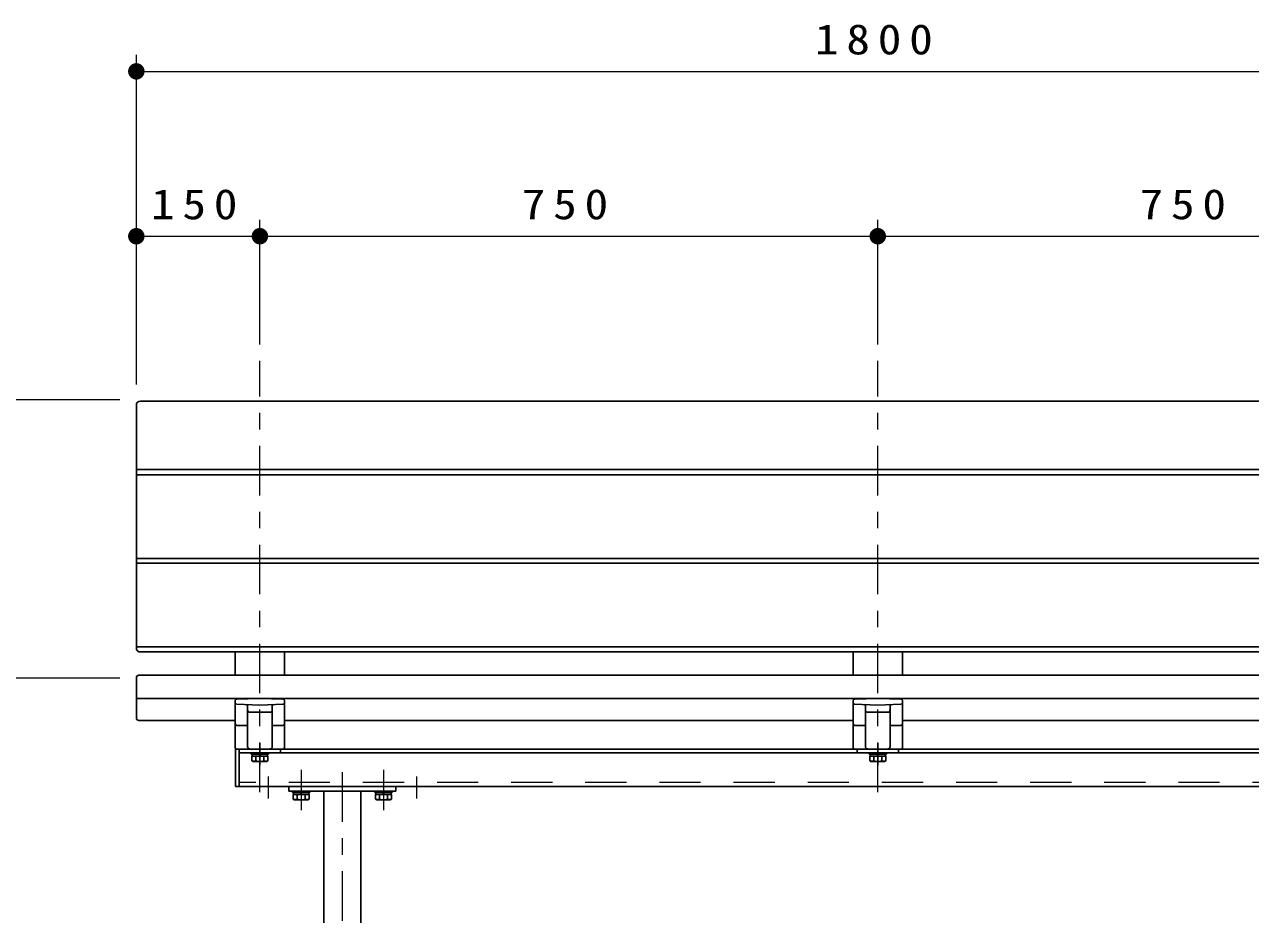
# Model space of a CAD drawing. Units: millimetres on the paper, scale 1:20. Extents: x -385 to 0, y 0 to 267.
# Drawn here: x -310.2 to -235.8, y 122.9 to 176.9 of the extents above; entities that cross this region are included whole.
import ezdxf

# ---------------------------------------------------------------- set-up
doc = ezdxf.new("R2010")
doc.units = ezdxf.units.MM
doc.linetypes.add('USER1', pattern=[4.5, 2.5, -2])
doc.linetypes.add('USER2', pattern=[6, 3, -1, 1, -1])
doc.layers.add('1_20', color=7, linetype='Continuous', lineweight=25)
doc.styles.add('ＭＳ ゴシック', font='')
doc.styles.get('ＭＳ ゴシック').set_extended_font_data('MS Gothic')

# ---------------------------------------------------------------- blocks, each defined once
blk = doc.blocks.new('filled_dot')
at = {"color": 0, "linetype": 'Continuous', "lineweight": -2, "const_width": 1.25}
blk.add_lwpolyline([(-0.625, 0, 1), (0.625, 0, 1)], format="xyb", close=True, dxfattribs=at)

msp = doc.modelspace()

# ---------------------------------------------------------------- linework, layer by layer
at = {"layer": '1_20', "lineweight": 13}
for p, q in [((-303.425, 155.057), (-303.425, 175.057)), ((-303.425, 174.057), (-213.425, 174.057)), ((-295.925, 157.495), (-295.925, 165.057)), ((-258.425, 157.495), (-258.425, 165.057)), ((-303.425, 164.057), (-295.925, 164.057)), ((-295.925, 164.057), (-258.425, 164.057)), ((-258.425, 164.057), (-220.925, 164.057)), ((-304.425, 154.141), (-328.175, 154.141)), ((-304.425, 137.251), (-318.175, 137.251))]:
    msp.add_line(p, q, dxfattribs=at)
at = {"layer": '1_20', "linetype": 'USER2', "lineweight": 13}
for p, q in [((-295.925, 130.341), (-295.925, 156.495)), ((-258.425, 130.341), (-258.425, 156.495))]:
    msp.add_line(p, q, dxfattribs=at)
at = {"layer": '1_20'}
for p, q in [((-213.675, 154.057), (-303.175, 154.057)), ((-303.425, 139.061), (-303.425, 153.807)), ((-303.425, 149.904), (-213.425, 149.904)), ((-303.425, 149.587), (-213.425, 149.587)), ((-303.425, 144.515), (-213.425, 144.515)), ((-303.425, 144.226), (-213.425, 144.226)), ((-213.425, 139.155), (-303.425, 139.155)), ((-213.675, 138.839), (-303.175, 138.839)), ((-297.425, 137.429), (-297.425, 138.839)), ((-294.425, 137.429), (-294.425, 138.839)), ((-259.925, 137.429), (-259.925, 138.839)), ((-256.925, 137.429), (-256.925, 138.839)), ((-303.425, 134.84), (-303.425, 137.279)), ((-303.275, 137.429), (-213.575, 137.429)), ((-303.425, 136.021), (-213.425, 136.021)), ((-297.425, 135.771), (-297.425, 135.878)), ((-297.425, 135.771), (-297.425, 134.49)), ((-295.925, 136.027), (-297.328, 135.978)), ((-295.925, 135.622), (-297.328, 135.671)), ((-296.675, 133.111), (-296.675, 135.576)), ((-295.925, 136.027), (-294.521, 135.978)), ((-295.925, 135.622), (-294.521, 135.671)), ((-295.175, 133.111), (-295.175, 135.576)), ((-294.425, 135.771), (-294.425, 135.878)), ((-294.425, 135.771), (-294.425, 134.49)), ((-259.925, 135.771), (-259.925, 135.878)), ((-259.925, 135.771), (-259.925, 134.49)), ((-258.425, 136.027), (-259.828, 135.978)), ((-258.425, 135.622), (-259.828, 135.671)), ((-259.175, 133.111), (-259.175, 135.576)), ((-258.425, 136.027), (-257.021, 135.978)), ((-258.425, 135.622), (-257.021, 135.671)), ((-257.675, 133.111), (-257.675, 135.576)), ((-256.925, 135.771), (-256.925, 135.878)), ((-256.925, 135.771), (-256.925, 134.49)), ((-303.275, 134.69), (-297.425, 134.69)), ((-296.525, 135.181), (-295.325, 135.181)), ((-294.425, 134.69), (-259.925, 134.69)), ((-259.025, 135.181), (-257.825, 135.181)), ((-256.925, 134.69), (-222.425, 134.69)), ((-297.425, 133.037), (-297.425, 134.49)), ((-297.325, 134.39), (-296.675, 134.39)), ((-295.175, 134.39), (-294.525, 134.39)), ((-294.425, 133.037), (-294.425, 134.49)), ((-259.925, 133.037), (-259.925, 134.49)), ((-259.825, 134.39), (-259.175, 134.39)), ((-257.675, 134.39), (-257.025, 134.39)), ((-256.925, 133.037), (-256.925, 134.49)), ((-294.499, 132.94), (-297.351, 132.94)), ((-295.925, 132.94), (-296.53, 132.961)), ((-296.45, 132.715), (-295.4, 132.715)), ((-296.45, 132.715), (-296.45, 132.64)), ((-296.45, 132.64), (-295.4, 132.64)), ((-296.385, 132.64), (-296.385, 132.515)), ((-295.465, 132.64), (-296.385, 132.64)), ((-295.465, 132.515), (-296.385, 132.515)), ((-295.958, 132.64), (-295.925, 132.515)), ((-295.925, 132.94), (-295.32, 132.961)), ((-295.925, 132.64), (-295.891, 132.515)), ((-295.465, 132.64), (-295.465, 132.515)), ((-295.4, 132.64), (-295.4, 132.715)), ((-256.999, 132.94), (-259.851, 132.94)), ((-258.425, 132.94), (-259.03, 132.961)), ((-258.95, 132.715), (-257.9, 132.715)), ((-258.95, 132.715), (-258.95, 132.64)), ((-258.95, 132.64), (-257.9, 132.64)), ((-258.885, 132.64), (-258.885, 132.515)), ((-257.965, 132.64), (-258.885, 132.64)), ((-257.965, 132.515), (-258.885, 132.515)), ((-258.458, 132.64), (-258.425, 132.515)), ((-258.425, 132.94), (-257.82, 132.961)), ((-258.425, 132.64), (-258.391, 132.515)), ((-257.965, 132.64), (-257.965, 132.515)), ((-257.9, 132.64), (-257.9, 132.715)), ((-293.95, 130.39), (-292.9, 130.39)), ((-293.95, 130.39), (-293.95, 130.315)), ((-293.95, 130.315), (-292.9, 130.315)), ((-293.885, 130.315), (-293.885, 130.19)), ((-292.965, 130.315), (-293.885, 130.315)), ((-293.458, 130.315), (-293.425, 130.19)), ((-293.425, 130.315), (-293.391, 130.19)), ((-292.965, 130.315), (-292.965, 130.19)), ((-292.9, 130.315), (-292.9, 130.39)), ((-288.95, 130.39), (-287.9, 130.39)), ((-288.95, 130.39), (-288.95, 130.315)), ((-288.95, 130.315), (-287.9, 130.315)), ((-288.885, 130.315), (-288.885, 130.19)), ((-287.965, 130.315), (-288.885, 130.315)), ((-288.458, 130.315), (-288.425, 130.19)), ((-288.425, 130.315), (-288.391, 130.19)), ((-287.965, 130.315), (-287.965, 130.19)), ((-287.9, 130.315), (-287.9, 130.39)), ((-292.965, 130.19), (-293.885, 130.19)), ((-287.965, 130.19), (-288.885, 130.19))]:
    msp.add_line(p, q, dxfattribs=at)
at = {"layer": '1_20', "color": 4, "linetype": 'USER2', "lineweight": 13}
for p, q in [((-295.925, 133.315), (-295.925, 131.974)), ((-258.425, 133.315), (-258.425, 131.974)), ((-295.425, 131.29), (-295.425, 129.949)), ((-293.425, 131.685), (-293.425, 129.247)), ((-290.925, 131.542), (-290.925, 116.44)), ((-288.425, 131.685), (-288.425, 129.247)), ((-286.425, 131.29), (-286.425, 129.949))]:
    msp.add_line(p, q, dxfattribs=at)
at = {"layer": '1_20', "color": 4}
for p, q in [((-297.4, 130.69), (-297.4, 132.94)), ((-219.45, 132.94), (-297.4, 132.94)), ((-297.175, 130.69), (-297.175, 132.94)), ((-219.675, 132.715), (-297.175, 132.715)), ((-294.675, 132.715), (-294.675, 132.94)), ((-259.675, 132.715), (-259.675, 132.94)), ((-257.175, 132.715), (-257.175, 132.94)), ((-219.45, 130.69), (-297.4, 130.69)), ((-294.175, 130.69), (-294.175, 130.39)), ((-294.175, 130.69), (-287.675, 130.69)), ((-287.675, 130.39), (-294.175, 130.39)), ((-292.05, 130.39), (-292.05, 119.44)), ((-289.8, 130.39), (-289.8, 119.44)), ((-287.675, 130.69), (-287.675, 130.39))]:
    msp.add_line(p, q, dxfattribs=at)
at = {"layer": '1_20', "color": 131}
for p, q in [((-295.434, 132.515), (-296.416, 132.515)), ((-296.416, 132.515), (-296.416, 132.24)), ((-296.17, 132.515), (-296.17, 132.24)), ((-295.679, 132.515), (-295.679, 132.24)), ((-295.434, 132.515), (-295.434, 132.24)), ((-257.934, 132.515), (-258.916, 132.515)), ((-258.916, 132.515), (-258.916, 132.24)), ((-258.67, 132.515), (-258.67, 132.24)), ((-258.179, 132.515), (-258.179, 132.24)), ((-257.934, 132.515), (-257.934, 132.24)), ((-296.416, 132.24), (-296.337, 132.195)), ((-295.512, 132.195), (-296.337, 132.195)), ((-295.434, 132.24), (-295.512, 132.195)), ((-258.916, 132.24), (-258.837, 132.195)), ((-258.012, 132.195), (-258.837, 132.195)), ((-257.934, 132.24), (-258.012, 132.195)), ((-292.934, 130.19), (-293.916, 130.19)), ((-293.916, 130.19), (-293.916, 129.915)), ((-293.916, 129.915), (-293.837, 129.87)), ((-293.012, 129.87), (-293.837, 129.87)), ((-293.67, 130.19), (-293.67, 129.915)), ((-293.179, 130.19), (-293.179, 129.915)), ((-292.934, 129.915), (-293.012, 129.87)), ((-292.934, 130.19), (-292.934, 129.915)), ((-287.934, 130.19), (-288.916, 130.19)), ((-288.916, 130.19), (-288.916, 129.915)), ((-288.916, 129.915), (-288.837, 129.87)), ((-288.012, 129.87), (-288.837, 129.87)), ((-288.67, 130.19), (-288.67, 129.915)), ((-288.179, 130.19), (-288.179, 129.915)), ((-287.934, 129.915), (-288.012, 129.87)), ((-287.934, 130.19), (-287.934, 129.915))]:
    msp.add_line(p, q, dxfattribs=at)
at = {"layer": '1_20', "color": 4, "linetype": 'USER1', "lineweight": 13}
msp.add_line((-219.675, 130.915), (-297.175, 130.915), dxfattribs=at)
at = {"layer": '1_20'}
for centre, radius, start, end in [((-303.175, 153.807), 0.25, 90, 180), ((-303.175, 139.089), 0.25, 180, 270), ((-303.275, 137.279), 0.15, 90, 180), ((-297.325, 135.878), 0.1, 92, 180), ((-297.325, 135.771), 0.1, 180, 268), ((-296.75, 135.576), 0.075, 0, 88), ((-295.1, 135.576), 0.075, 92, 180), ((-294.525, 135.878), 0.1, 0, 88), ((-294.525, 135.771), 0.1, 272, 0), ((-259.825, 135.878), 0.1, 92, 180), ((-259.825, 135.771), 0.1, 180, 268), ((-259.25, 135.576), 0.075, 0, 88), ((-257.6, 135.576), 0.075, 92, 180), ((-257.025, 135.878), 0.1, 0, 88), ((-257.025, 135.771), 0.1, 272, 0), ((-303.275, 134.84), 0.15, 180, 270), ((-296.525, 135.331), 0.15, 180, 270), ((-295.325, 135.331), 0.15, 270, 0), ((-259.025, 135.331), 0.15, 180, 270), ((-257.825, 135.331), 0.15, 270, 0), ((-297.325, 134.49), 0.1, 180, 270), ((-294.525, 134.49), 0.1, 270, 0), ((-259.825, 134.49), 0.1, 180, 270), ((-257.025, 134.49), 0.1, 270, 0), ((-297.325, 133.037), 0.1, 180, 254.94761), ((-296.525, 133.111), 0.15, 180, 268), ((-295.325, 133.111), 0.15, 272, 0), ((-294.525, 133.037), 0.1, 285.05239, 0), ((-259.825, 133.037), 0.1, 180, 254.94761), ((-259.025, 133.111), 0.15, 180, 268), ((-257.825, 133.111), 0.15, 272, 0), ((-257.025, 133.037), 0.1, 285.05239, 0)]:
    msp.add_arc(centre, radius, start, end, dxfattribs=at)
at = {"layer": '1_20', "color": 131}
for centre, radius, start, end in [((-296.293, 132.453), 0.245, 240.00001, 299.99999), ((-295.925, 132.884), 0.689, 249.136, 290.864), ((-295.557, 132.453), 0.245, 240.00001, 299.99999), ((-258.793, 132.453), 0.245, 240.00001, 299.99999), ((-258.425, 132.884), 0.689, 249.136, 290.864), ((-258.057, 132.453), 0.245, 240.00001, 299.99999), ((-293.793, 130.128), 0.245, 240.00001, 299.99999), ((-293.425, 130.559), 0.689, 249.136, 290.864), ((-293.057, 130.128), 0.245, 240.00001, 299.99999), ((-288.793, 130.128), 0.245, 240.00001, 299.99999), ((-288.425, 130.559), 0.689, 249.136, 290.864), ((-288.057, 130.128), 0.245, 240.00001, 299.99999)]:
    msp.add_arc(centre, radius, start, end, dxfattribs=at)

# ---------------------------------------------------------------- block references
at = {"layer": '1_20', "lineweight": 13, "xscale": 0.4, "yscale": 0.4}
for p in [(-303.425, 174.057), (-303.425, 164.057), (-295.925, 164.057), (-258.425, 164.057)]:
    msp.add_blockref('filled_dot', p, dxfattribs=at)
at = {"layer": '1_20', "lineweight": 13, "xscale": 0.4, "yscale": 0.4, "rotation": 180}
for p in [(-295.925, 164.057), (-258.425, 164.057)]:
    msp.add_blockref('filled_dot', p, dxfattribs=at)

# ---------------------------------------------------------------- texts
at = {"layer": '1_20', "char_height": 1.833, "attachment_point": 8, "style": 'ＭＳ ゴシック'}
for s, insert in [('\\T1.33;\\W1.15;1800', (-258.425, 175.057)), ('\\T1.33;\\W1.15;150', (-299.675, 165.057)), ('\\T1.33;\\W1.15;750', (-277.175, 165.057)), ('\\T1.33;\\W1.15;750', (-239.675, 165.057))]:
    msp.add_mtext(s, dxfattribs=dict(at, insert=insert))

doc.saveas('drawing.dxf')
